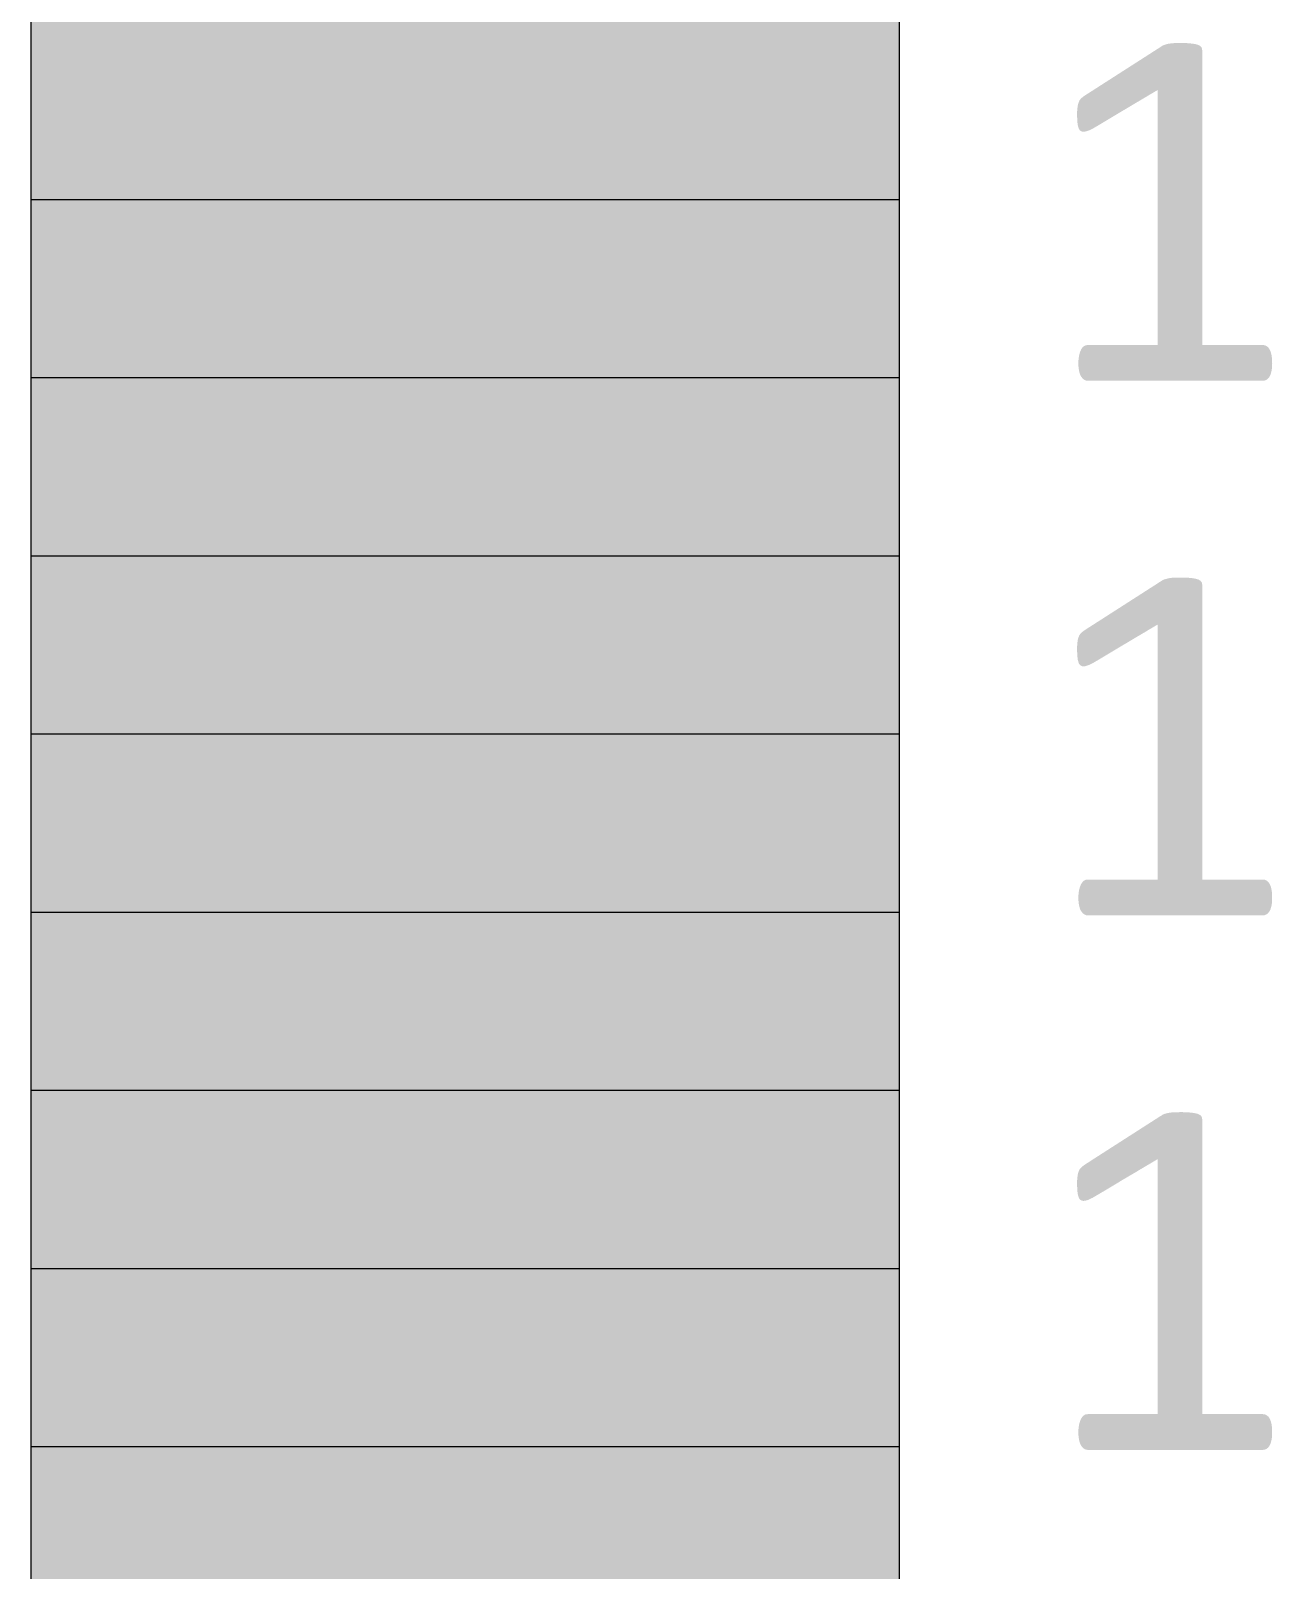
# Model space of a CAD drawing. Header units: inches. Extents: x 79.49066 to 79.49309, y 16.68944 to 16.6915.
# Drawn here: x 79.4928573 to 79.4929736, y 16.690485 to 16.6906292 of the extents above; entities that cross this region are included whole.
import ezdxf

# ---------------------------------------------------------------- set-up
doc = ezdxf.new("R2010")
doc.units = ezdxf.units.IN
doc.header["$MEASUREMENT"] = 0
doc.layers.add('GSLAYER', color=7, linetype='CONTINUOUS')

msp = doc.modelspace()

# ---------------------------------------------------------------- hatches: boundary and pattern name
at = {"layer": 'GSLAYER', "true_color": 0x9d9d9d}
msp.add_hatch(color=253, dxfattribs=at).paths.add_polyline_path([(79.49293868, 16.69061345), (79.49293868, 16.69063015), (79.49285726, 16.69063015), (79.49285726, 16.69061345)])
at = {"layer": 'GSLAYER', "true_color": 0x000000}
for points in [[(79.49296707, 16.6906237), (79.49296707, 16.69062742), (79.49296706, 16.69062756), (79.492967, 16.6906277), (79.4929669, 16.69062781), (79.49296689, 16.69062782), (79.49296679, 16.69062788), (79.49296671, 16.69062792), (79.49296667, 16.69062793), (79.49296645, 16.690628), (79.49296625, 16.69062803), (79.4929661, 16.69062805), (79.49296592, 16.69062807), (79.49296567, 16.69062809), (79.49296567, 16.69062809), (79.49296513, 16.6906281), (79.4929644, 16.69062809), (79.4929644, 16.69062809), (79.49296413, 16.69062807), (79.49296404, 16.69062805), (79.49296389, 16.69062803), (79.49296377, 16.690628), (79.49296353, 16.69062793), (79.4929635, 16.69062792), (79.49296339, 16.69062788), (79.4929633, 16.69062782), (79.49296329, 16.69062781), (79.49296311, 16.6906277), (79.4929629, 16.69062756), (79.49296268, 16.69062742), (79.49295688, 16.6906237)], [(79.49295608, 16.69061979), (79.49295609, 16.6906198), (79.49295623, 16.69061984), (79.49295641, 16.69061989), (79.49295643, 16.6906199), (79.49295663, 16.69061999), (79.49295682, 16.69062008), (79.49295687, 16.69062011), (79.49295739, 16.69062042), (79.49295809, 16.69062084), (79.49295894, 16.69062135), (79.49295958, 16.69062173), (79.49296012, 16.69062205), (79.49296057, 16.69062232), (79.49296094, 16.69062254), (79.49296125, 16.69062272), (79.49296151, 16.69062288), (79.49296176, 16.69062302), (79.492962, 16.69062317), (79.4929629, 16.6906237), (79.49295688, 16.6906237), (79.49295605, 16.69062317), (79.49295585, 16.69062302), (79.49295569, 16.69062288), (79.49295557, 16.69062272), (79.49295549, 16.69062254), (79.49295542, 16.69062232), (79.49295538, 16.69062205), (79.49295535, 16.69062173), (79.49295534, 16.69062135), (79.49295536, 16.69062084), (79.4929554, 16.69062042), (79.49295549, 16.69062011), (79.4929555, 16.69062008), (79.49295555, 16.69061999), (79.49295563, 16.6906199), (79.49295565, 16.69061989), (79.49295572, 16.69061984), (79.49295583, 16.6906198), (79.49295585, 16.69061979), (79.49295595, 16.69061978)], [(79.49296707, 16.6905998), (79.49296707, 16.6906237), (79.4929629, 16.6906237), (79.4929629, 16.6905998)], [(79.49297276, 16.69059645), (79.49297293, 16.69059647), (79.49297309, 16.69059653), (79.49297324, 16.69059664), (79.49297337, 16.69059681), (79.49297348, 16.69059704), (79.49297356, 16.69059732), (79.49297362, 16.69059767), (79.49297363, 16.6905981), (79.49297362, 16.69059851), (79.49297357, 16.69059885), (79.4929735, 16.69059914), (79.4929734, 16.69059937), (79.49297328, 16.69059956), (79.49297312, 16.69059969), (79.49297295, 16.69059977), (79.49297276, 16.6905998), (79.49295634, 16.6905998), (79.49295615, 16.69059977), (79.49295598, 16.69059969), (79.49295584, 16.69059956), (79.49295572, 16.69059937), (79.49295562, 16.69059914), (79.49295554, 16.69059885), (79.49295548, 16.69059851), (79.49295546, 16.6905981), (79.49295548, 16.69059767), (79.49295554, 16.69059732), (79.49295562, 16.69059704), (79.49295574, 16.69059681), (79.49295588, 16.69059664), (79.49295602, 16.69059653), (79.49295617, 16.69059647), (79.49295634, 16.69059645)], [(79.49296707, 16.6905736), (79.49296707, 16.69057732), (79.49296706, 16.69057746), (79.492967, 16.6905776), (79.4929669, 16.69057771), (79.49296689, 16.69057772), (79.49296679, 16.69057777), (79.49296671, 16.69057782), (79.49296667, 16.69057783), (79.49296645, 16.69057789), (79.49296625, 16.69057793), (79.4929661, 16.69057795), (79.49296592, 16.69057797), (79.49296567, 16.69057799), (79.49296567, 16.69057799), (79.49296513, 16.690578), (79.4929644, 16.69057799), (79.4929644, 16.69057799), (79.49296413, 16.69057797), (79.49296404, 16.69057795), (79.49296389, 16.69057793), (79.49296377, 16.69057789), (79.49296353, 16.69057783), (79.4929635, 16.69057782), (79.49296339, 16.69057777), (79.4929633, 16.69057772), (79.49296329, 16.69057771), (79.49296311, 16.6905776), (79.4929629, 16.69057746), (79.49296268, 16.69057732), (79.49295688, 16.6905736)], [(79.49295608, 16.69056969), (79.49295609, 16.69056969), (79.49295623, 16.69056973), (79.49295641, 16.69056979), (79.49295643, 16.6905698), (79.49295663, 16.69056989), (79.49295682, 16.69056998), (79.49295687, 16.69057001), (79.49295739, 16.69057032), (79.49295809, 16.69057074), (79.49295894, 16.69057125), (79.49295958, 16.69057163), (79.49296012, 16.69057195), (79.49296057, 16.69057222), (79.49296094, 16.69057244), (79.49296125, 16.69057262), (79.49296151, 16.69057278), (79.49296176, 16.69057292), (79.492962, 16.69057307), (79.4929629, 16.6905736), (79.49295688, 16.6905736), (79.49295605, 16.69057307), (79.49295585, 16.69057292), (79.49295569, 16.69057278), (79.49295557, 16.69057262), (79.49295549, 16.69057244), (79.49295542, 16.69057222), (79.49295538, 16.69057195), (79.49295535, 16.69057163), (79.49295534, 16.69057125), (79.49295536, 16.69057074), (79.4929554, 16.69057032), (79.49295549, 16.69057001), (79.4929555, 16.69056998), (79.49295555, 16.69056989), (79.49295563, 16.6905698), (79.49295565, 16.69056979), (79.49295572, 16.69056973), (79.49295583, 16.69056969), (79.49295585, 16.69056969), (79.49295595, 16.69056968)], [(79.49296707, 16.6905497), (79.49296707, 16.6905736), (79.4929629, 16.6905736), (79.4929629, 16.6905497)], [(79.49297276, 16.69054634), (79.49297293, 16.69054636), (79.49297309, 16.69054643), (79.49297324, 16.69054654), (79.49297337, 16.69054671), (79.49297348, 16.69054693), (79.49297356, 16.69054722), (79.49297362, 16.69054757), (79.49297363, 16.690548), (79.49297362, 16.6905484), (79.49297357, 16.69054875), (79.4929735, 16.69054904), (79.4929734, 16.69054927), (79.49297328, 16.69054945), (79.49297312, 16.69054959), (79.49297295, 16.69054967), (79.49297276, 16.6905497), (79.49295634, 16.6905497), (79.49295615, 16.69054967), (79.49295598, 16.69054959), (79.49295584, 16.69054945), (79.49295572, 16.69054927), (79.49295562, 16.69054904), (79.49295554, 16.69054875), (79.49295548, 16.6905484), (79.49295546, 16.690548), (79.49295548, 16.69054757), (79.49295554, 16.69054722), (79.49295562, 16.69054693), (79.49295574, 16.69054671), (79.49295588, 16.69054654), (79.49295602, 16.69054643), (79.49295617, 16.69054636), (79.49295634, 16.69054634)], [(79.49296707, 16.6905235), (79.49296707, 16.69052722), (79.49296706, 16.69052736), (79.492967, 16.6905275), (79.4929669, 16.6905276), (79.49296689, 16.69052762), (79.49296679, 16.69052767), (79.49296671, 16.69052771), (79.49296667, 16.69052773), (79.49296645, 16.69052779), (79.49296625, 16.69052782), (79.4929661, 16.69052785), (79.49296592, 16.69052786), (79.49296567, 16.69052788), (79.49296567, 16.69052788), (79.49296513, 16.6905279), (79.4929644, 16.69052788), (79.4929644, 16.69052788), (79.49296413, 16.69052786), (79.49296404, 16.69052785), (79.49296389, 16.69052782), (79.49296377, 16.69052779), (79.49296353, 16.69052773), (79.4929635, 16.69052771), (79.49296339, 16.69052767), (79.4929633, 16.69052762), (79.49296329, 16.6905276), (79.49296311, 16.6905275), (79.4929629, 16.69052736), (79.49296268, 16.69052722), (79.49295688, 16.6905235)], [(79.49295608, 16.69051959), (79.49295609, 16.69051959), (79.49295623, 16.69051963), (79.49295641, 16.69051968), (79.49295643, 16.6905197), (79.49295663, 16.69051979), (79.49295682, 16.69051988), (79.49295687, 16.69051991), (79.49295739, 16.69052022), (79.49295809, 16.69052063), (79.49295894, 16.69052114), (79.49295958, 16.69052153), (79.49296012, 16.69052185), (79.49296057, 16.69052211), (79.49296094, 16.69052233), (79.49296125, 16.69052252), (79.49296151, 16.69052267), (79.49296176, 16.69052282), (79.492962, 16.69052296), (79.4929629, 16.6905235), (79.49295688, 16.6905235), (79.49295605, 16.69052296), (79.49295585, 16.69052282), (79.49295569, 16.69052267), (79.49295557, 16.69052252), (79.49295549, 16.69052233), (79.49295542, 16.69052211), (79.49295538, 16.69052185), (79.49295535, 16.69052153), (79.49295534, 16.69052114), (79.49295536, 16.69052063), (79.4929554, 16.69052022), (79.49295549, 16.69051991), (79.4929555, 16.69051988), (79.49295555, 16.69051979), (79.49295563, 16.6905197), (79.49295565, 16.69051968), (79.49295572, 16.69051963), (79.49295583, 16.69051959), (79.49295585, 16.69051959), (79.49295595, 16.69051958)], [(79.49296707, 16.69049959), (79.49296707, 16.6905235), (79.4929629, 16.6905235), (79.4929629, 16.69049959)], [(79.49297276, 16.69049624), (79.49297293, 16.69049626), (79.49297309, 16.69049633), (79.49297324, 16.69049644), (79.49297337, 16.69049661), (79.49297348, 16.69049683), (79.49297356, 16.69049712), (79.49297362, 16.69049747), (79.49297363, 16.69049789), (79.49297362, 16.6904983), (79.49297357, 16.69049865), (79.4929735, 16.69049893), (79.4929734, 16.69049917), (79.49297328, 16.69049935), (79.49297312, 16.69049948), (79.49297295, 16.69049957), (79.49297276, 16.69049959), (79.49295634, 16.69049959), (79.49295615, 16.69049957), (79.49295598, 16.69049948), (79.49295584, 16.69049935), (79.49295572, 16.69049917), (79.49295562, 16.69049893), (79.49295554, 16.69049865), (79.49295548, 16.6904983), (79.49295546, 16.69049789), (79.49295548, 16.69049747), (79.49295554, 16.69049712), (79.49295562, 16.69049683), (79.49295574, 16.69049661), (79.49295588, 16.69049644), (79.49295602, 16.69049633), (79.49295617, 16.69049626), (79.49295634, 16.69049624)]]:
    msp.add_hatch(color=18, dxfattribs=at).paths.add_polyline_path(points)
at = {"layer": 'GSLAYER', "true_color": 0x9a9a9a}
msp.add_hatch(color=253, dxfattribs=at).paths.add_polyline_path([(79.49293868, 16.69059675), (79.49293868, 16.69061345), (79.49285726, 16.69061345), (79.49285726, 16.69059675)])
at = {"layer": 'GSLAYER', "true_color": 0x979797}
msp.add_hatch(color=252, dxfattribs=at).paths.add_polyline_path([(79.49293868, 16.69058005), (79.49293868, 16.69059675), (79.49285726, 16.69059675), (79.49285726, 16.69058005)])
at = {"layer": 'GSLAYER', "true_color": 0x949494}
msp.add_hatch(color=252, dxfattribs=at).paths.add_polyline_path([(79.49293868, 16.69056335), (79.49293868, 16.69058005), (79.49285726, 16.69058005), (79.49285726, 16.69056335)])
at = {"layer": 'GSLAYER', "true_color": 0x909090}
msp.add_hatch(color=252, dxfattribs=at).paths.add_polyline_path([(79.49293868, 16.69054665), (79.49293868, 16.69056335), (79.49285726, 16.69056335), (79.49285726, 16.69054665)])
at = {"layer": 'GSLAYER', "true_color": 0x8d8d8d}
msp.add_hatch(color=252, dxfattribs=at).paths.add_polyline_path([(79.49293868, 16.69052995), (79.49293868, 16.69054665), (79.49285726, 16.69054665), (79.49285726, 16.69052995)])
at = {"layer": 'GSLAYER', "true_color": 0x8a8a8a}
msp.add_hatch(color=252, dxfattribs=at).paths.add_polyline_path([(79.49293868, 16.69051325), (79.49293868, 16.69052995), (79.49285726, 16.69052995), (79.49285726, 16.69051325)])
at = {"layer": 'GSLAYER', "true_color": 0x868686}
msp.add_hatch(color=252, dxfattribs=at).paths.add_polyline_path([(79.49293868, 16.69049655), (79.49293868, 16.69051325), (79.49285726, 16.69051325), (79.49285726, 16.69049655)])
at = {"layer": 'GSLAYER', "true_color": 0x838383}
msp.add_hatch(color=252, dxfattribs=at).paths.add_polyline_path([(79.49293868, 16.69047985), (79.49293868, 16.69049655), (79.49285726, 16.69049655), (79.49285726, 16.69047985)])

# ---------------------------------------------------------------- linework, layer by layer
at = {"layer": 'GSLAYER', "color": 18, "true_color": 0x000000, "flags": 128}
msp.add_lwpolyline([(79.49285726, 16.68981181), (79.49293868, 16.68981181), (79.49293868, 16.69111448), (79.49285726, 16.69111448)], close=True, dxfattribs=at)
at = {"layer": 'GSLAYER', "color": 253, "true_color": 0xb3b3b3, "flags": 128}
for points in [[(79.49285726, 16.69061345), (79.49293868, 16.69061345)], [(79.49285726, 16.69059675), (79.49293868, 16.69059675)], [(79.49285726, 16.69058005), (79.49293868, 16.69058005)], [(79.49285726, 16.69056335), (79.49293868, 16.69056335)], [(79.49285726, 16.69054665), (79.49293868, 16.69054665)], [(79.49285726, 16.69052995), (79.49293868, 16.69052995)], [(79.49285726, 16.69049655), (79.49293868, 16.69049655)]]:
    msp.add_lwpolyline(points, dxfattribs=at)
at = {"layer": 'GSLAYER', "color": 18, "true_color": 0x000000, "flags": 128}
msp.add_lwpolyline([(79.49285726, 16.69051325), (79.49293868, 16.69051325)], dxfattribs=at)

doc.saveas('drawing.dxf')
